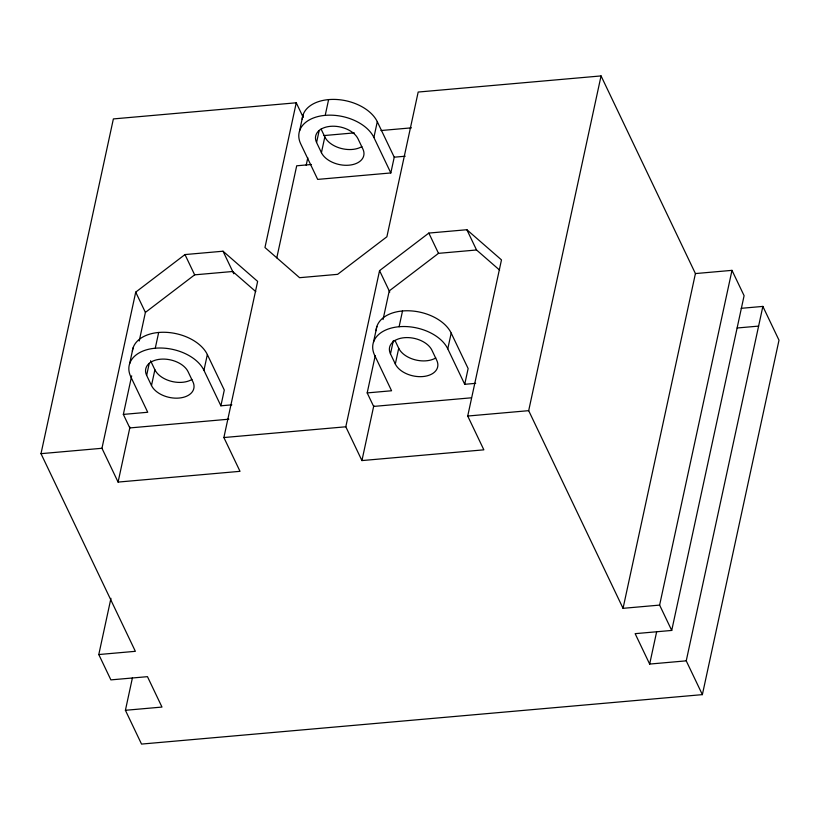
<?xml version="1.0" encoding="UTF-8"?>
<svg xmlns="http://www.w3.org/2000/svg" width="820" height="820" viewBox="0 0 820 820"><rect width="100%" height="100%" fill="white"/><g stroke="black" fill="none" stroke-linecap="round" stroke-linejoin="round"><path stroke-width="1.23" d="M110.946 598.333L98.789 654.544L135.361 651.316L41 453.665L113.375 118.92L296.256 102.787L303.246 117.434M101.957 448.284L135.72 292.135L184.982 254.569L223.019 251.217L257.644 281.393L223.88 437.542L240.014 471.326L118.09 482.078L101.957 448.284L41 453.665M129.642 363.68L133.055 347.926M228.862 419.194L129.796 427.927L123.348 414.407L131.682 375.847M139.215 341.017L145.396 312.41L135.72 292.135M118.09 482.078L129.97 427.107M146.647 375.386A22.13 14.012 12.2 0 1 160.515 359.201A22.13 14.012 12.2 0 1 188.098 371.726L192.936 381.864A22.13 14.012 12.2 0 1 179.067 398.059A22.13 14.012 12.2 0 1 151.485 385.523L146.647 375.386L149.26 363.27M123.348 414.407L147.733 412.265L130.79 376.78A39.052 24.733 12.2 0 1 155.267 348.213L158.68 332.469M151.485 385.523L154.888 369.769L150.583 360.759M741.198 308.32L762.866 306.413L779 340.197L702.371 694.632L141.532 744.078L125.409 710.294L132.43 677.822M231.855 404.844L220.887 405.808L203.944 370.332L207.347 354.578A39.052 24.733 12.2 0 0 166.05 332.325A39.052 24.733 12.2 0 0 132.358 351.083M220.887 405.808L224.29 390.053L207.347 354.578M296.256 102.787L264.962 247.517L299.577 277.693L337.625 274.341L386.886 236.775L418.179 92.045L601.06 75.922L695.421 273.572L623.046 608.327L659.618 605.098L671.723 630.436L635.141 633.665L649.665 664.067L686.237 660.848L702.371 694.632M299.587 130.821L302.99 115.066M276.791 257.839L296.696 165.794L311.323 164.502M306.178 165.271L307.797 157.788M316.582 142.526A22.13 14.012 12.2 0 1 330.46 126.331A22.13 14.012 12.2 0 1 358.043 138.867L362.881 149.004A22.13 14.012 12.2 0 1 349.002 165.189A22.13 14.012 12.2 0 1 321.43 152.663L316.582 142.526L319.205 130.4M302.211 119.31A39.052 24.733 12.2 0 1 335.154 99.425A39.052 24.733 12.2 0 1 377.292 121.719L394.235 157.194L390.822 172.948L317.678 179.395L300.735 143.92A39.052 24.733 12.2 0 1 325.212 115.353L328.615 99.599M321.43 152.663L324.833 136.909L321.071 129.027M390.822 172.948L373.889 137.473L377.292 121.719M345.804 426.789L379.558 270.641L428.829 233.075L466.867 229.723L501.481 259.889L467.718 416.037L483.851 449.831L361.928 460.573L345.804 426.789L223.88 437.542M373.489 342.186L376.892 326.432M471.428 397.803L373.643 406.423L367.186 392.913L375.252 355.593M383.053 319.523L389.244 290.915L438.505 253.349L476.543 249.987L499.616 270.108M361.928 460.573L373.817 405.613M390.484 353.891A22.13 14.012 12.2 0 1 404.352 337.696A22.13 14.012 12.2 0 1 431.935 350.232L436.773 360.369A22.13 14.012 12.2 0 1 422.905 376.554A22.13 14.012 12.2 0 1 395.322 364.018L390.484 353.891L393.364 340.556M367.186 392.913L391.57 390.761L374.637 355.285A39.052 24.733 12.2 0 1 399.114 326.719L402.517 310.964M395.322 364.018L398.725 348.274L394.963 340.382M475.692 383.34L464.725 384.313L447.781 348.838L451.195 333.084A39.052 24.733 12.2 0 0 409.047 310.79A39.052 24.733 12.2 0 0 376.103 330.675M464.725 384.313L468.128 368.559L451.195 333.084M623.046 608.327L528.685 410.666L601.06 75.922M659.618 605.098L731.993 270.354L695.421 273.572M649.665 664.067L656.687 631.595M671.723 630.436L744.099 295.692L731.993 270.354M686.237 660.848L762.866 306.413M145.396 312.41L194.658 274.843L232.706 271.492L255.778 291.602M323.818 135.577L354.291 132.881M380.962 130.534L411.445 127.848M394.235 157.194L405.203 156.23M737.17 327.99L758.613 326.104M467.718 416.037L528.685 410.666M125.409 710.294L161.981 707.066L147.467 676.664L110.885 679.882L98.789 654.544M466.867 229.723L476.543 249.987M428.829 233.075L438.505 253.349M379.558 270.641L389.777 292.043M223.019 251.217L233.782 273.747M184.982 254.569L194.658 274.843M325.212 115.353A39.052 24.733 12.2 0 1 373.889 137.473M361.856 146.606A22.13 14.012 12.2 0 1 324.833 136.909M399.114 326.719A39.052 24.733 12.2 0 1 447.781 348.838M435.758 357.961A22.13 14.012 12.2 0 1 398.725 348.274M191.911 379.465A22.13 14.012 12.2 0 1 154.888 369.769M155.267 348.213A39.052 24.733 12.2 0 1 203.944 370.332"/></g></svg>
